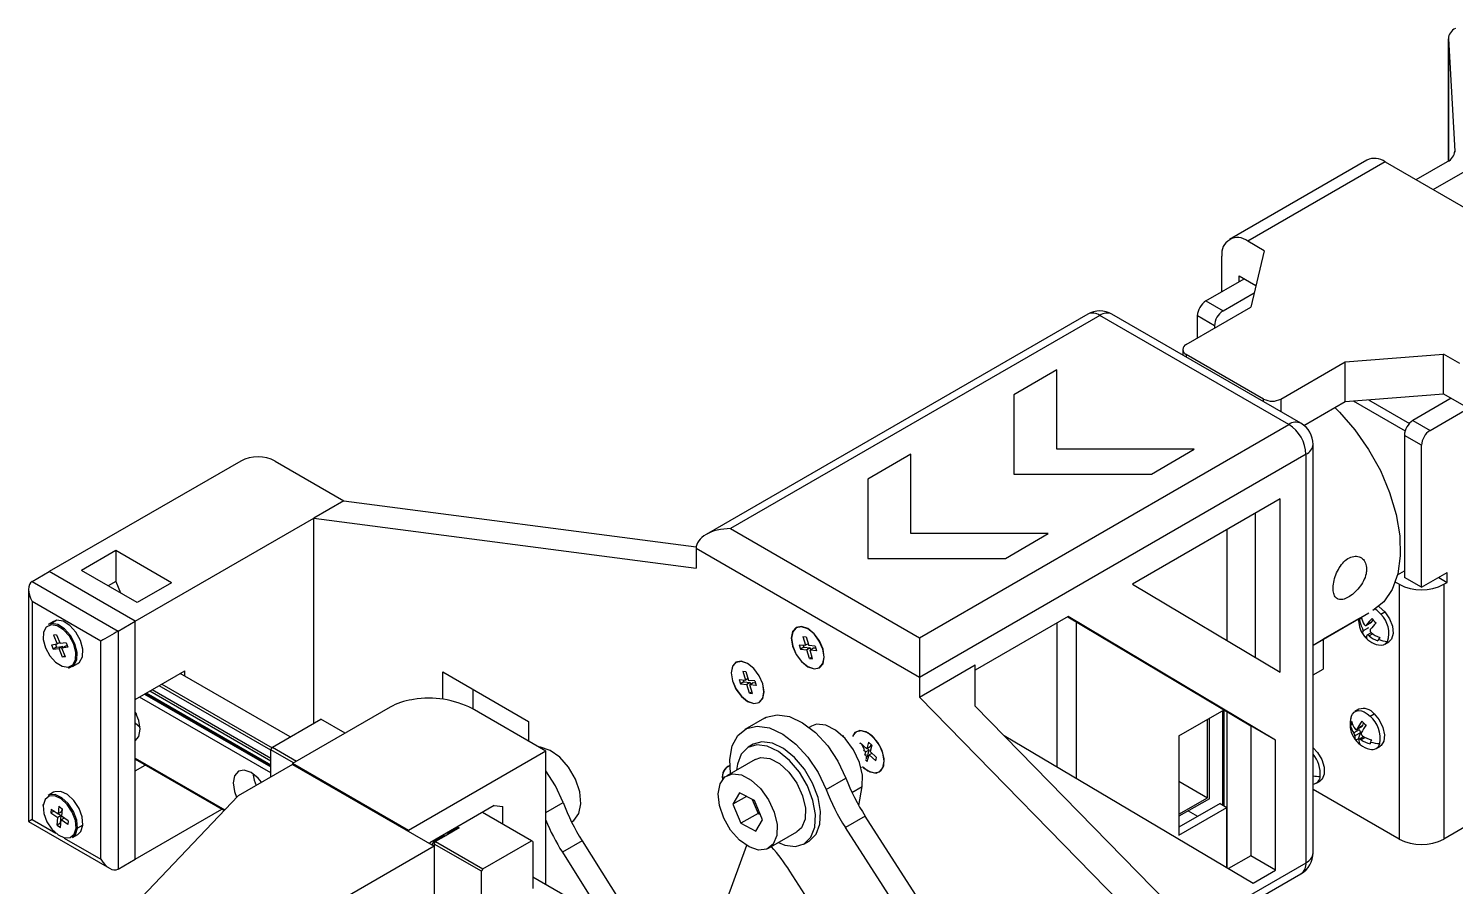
# Model space of a CAD drawing. Header units: millimetres. Extents: x 1241 to 2501, y 194 to 1085.
# Drawn here: x 1995.1 to 2112.6, y 816.5 to 887.1 of the extents above; entities that cross this region are included whole.
import ezdxf

# ---------------------------------------------------------------- set-up
doc = ezdxf.new("R2010")
doc.units = ezdxf.units.MM
doc.header["$LTSCALE"] = 3

msp = doc.modelspace()

# ---------------------------------------------------------------- linework, layer by layer
at = {"color": 7, "linetype": 'Continuous', "lineweight": 25}
for p, q in [((2111.995, 886.306), (2111.995, 876.213)), ((2111.997, 886.268), (2112.518, 877.03)), ((2105.297, 876.298), (2093.983, 869.767)), ((2106.797, 876.15), (2095.483, 869.618)), ((2106.797, 876.15), (2124.262, 866.067)), ((2109.343, 874.68), (2111.933, 876.175)), ((2110.757, 873.864), (2113.96, 875.713)), ((2096.844, 868.833), (2095.483, 869.618)), ((2093.362, 865.454), (2093.362, 868.393)), ((2096.844, 868.833), (2095.73, 864.169)), ((2092.04, 864.691), (2095.2, 866.516)), ((2094.776, 866.271), (2094.776, 866.761)), ((2094.776, 866.761), (2096.159, 865.962)), ((2092.04, 864.691), (2093.454, 863.875)), ((2093.454, 863.875), (2096.013, 865.352)), ((2082.307, 863.601), (2050.902, 845.471)), ((2083.307, 863.502), (2052.901, 845.949)), ((2098.863, 854.522), (2083.307, 863.502)), ((2099.863, 854.621), (2084.307, 863.601)), ((2090.427, 861.107), (2095.73, 864.169)), ((2092.747, 862.65), (2091.333, 863.467)), ((2091.333, 861.63), (2091.333, 863.467)), ((2092.747, 862.65), (2092.747, 862.447)), ((2090.134, 860.699), (2090.134, 860.237)), ((2096.791, 856.617), (2090.427, 860.291)), ((2103.509, 859.679), (2111.587, 860.322)), ((2112.948, 859.536), (2111.587, 860.322)), ((2111.587, 857.055), (2111.587, 860.322)), ((2079.771, 859.012), (2076.236, 856.971)), ((2079.771, 852.481), (2079.771, 859.012)), ((2098.205, 856.617), (2103.509, 859.679)), ((2103.509, 856.413), (2103.509, 859.679)), ((2076.236, 856.971), (2076.236, 850.44)), ((2100.111, 854.451), (2103.509, 856.413)), ((2103.509, 856.413), (2111.587, 857.055)), ((2104.168, 856.465), (2108.437, 854.001)), ((2105.411, 856.564), (2108.79, 854.613)), ((2112.241, 856.678), (2109.081, 854.854)), ((2111.587, 857.055), (2113.655, 855.861)), ((2110.495, 854.037), (2113.655, 855.861)), ((2068.458, 836.969), (2098.863, 854.522)), ((2109.081, 854.854), (2110.495, 854.037)), ((2100.863, 819.264), (2100.863, 852.889)), ((2109.788, 852.812), (2108.374, 853.629)), ((2108.374, 853.629), (2108.374, 841.936)), ((2109.788, 841.12), (2109.788, 852.812)), ((2067.751, 852.073), (2064.215, 850.031)), ((2067.751, 845.541), (2067.751, 852.073)), ((2100.278, 852.072), (2068.458, 833.703)), ((2091.085, 852.481), (2079.771, 852.481)), ((2087.55, 850.44), (2091.085, 852.481)), ((2100.278, 818.447), (2100.278, 852.072)), ((2012.596, 851.515), (1996.828, 842.412)), ((2015.425, 851.515), (2021.082, 848.249)), ((2076.236, 850.44), (2087.55, 850.44)), ((2064.215, 850.031), (2064.215, 843.5)), ((2021.082, 848.249), (2018.607, 846.82)), ((2021.082, 848.249), (2050.082, 844.45)), ((2098.156, 848.398), (2086.004, 841.383)), ((2098.156, 834.141), (2098.156, 848.398)), ((2096.106, 847.214), (2096.106, 835.363)), ((2003.899, 838.33), (2018.607, 846.82)), ((2018.607, 829.92), (2018.607, 846.82)), ((2018.607, 846.82), (2050.073, 842.698)), ((2052.901, 845.949), (2068.458, 836.969)), ((2093.772, 845.867), (2093.772, 836.754)), ((2079.064, 845.541), (2067.751, 845.541)), ((2075.529, 843.5), (2079.064, 845.541)), ((2002.32, 844.14), (1999.491, 842.507)), ((2006.892, 841.5), (2002.32, 844.14)), ((2002.32, 844.14), (2002.32, 841.608)), ((2050.073, 844.316), (2050.073, 842.698)), ((2068.458, 833.703), (2050.073, 844.316)), ((2064.215, 843.5), (2075.529, 843.5)), ((1995.414, 841.595), (1996.828, 842.412)), ((2003.899, 838.33), (1996.828, 842.412)), ((2004.064, 839.867), (1999.491, 842.507)), ((2107.814, 842.157), (2108.374, 842.48)), ((2109.788, 841.12), (2111.909, 842.344)), ((2111.909, 841.528), (2111.909, 842.344)), ((1995.414, 841.595), (2002.485, 837.513)), ((2002.32, 841.608), (2001.684, 841.241)), ((2002.32, 841.608), (2002.687, 840.662)), ((2006.892, 841.5), (2004.064, 839.867)), ((2086.004, 841.383), (2098.156, 834.141)), ((2107.95, 841.364), (2107.629, 841.55)), ((2107.95, 841.364), (2107.95, 820.396)), ((2109.788, 841.12), (2108.374, 841.936)), ((2111.202, 841.936), (2111.909, 841.528)), ((2111.627, 841.364), (2111.909, 841.528)), ((2111.627, 841.364), (2111.627, 820.396)), ((1995.121, 840.948), (1995.121, 821.829)), ((2001.07, 836.697), (1995.414, 839.962)), ((1995.414, 839.962), (1995.414, 821.998)), ((2080.705, 838.715), (2073.054, 834.298)), ((2080.672, 838.696), (2095.727, 829.726)), ((2097.777, 828.542), (2080.705, 838.715)), ((2106.443, 838.901), (2106.773, 839.091)), ((1997.186, 838.314), (1996.733, 838.053)), ((1997, 838.141), (1996.733, 838.053)), ((1997.453, 838.402), (1997, 838.141)), ((1997.453, 838.402), (1997.186, 838.314)), ((2002.485, 837.513), (2003.899, 838.33)), ((2002.485, 837.513), (2002.485, 817.916)), ((2003.899, 831.879), (2003.899, 838.33)), ((2003.899, 818.733), (2003.899, 838.33)), ((2079.771, 838.176), (2079.771, 826.34)), ((2081.398, 825.376), (2081.398, 838.264)), ((2104.613, 838.53), (2101.692, 836.843)), ((2104.857, 838.574), (2104.668, 838.465)), ((2105.422, 837.786), (2104.972, 837.526)), ((2105.205, 837.976), (2105.681, 838.251)), ((2105.707, 838.278), (2105.257, 838.018)), ((2105.707, 838.278), (2105.808, 838.452)), ((1996.998, 836.396), (1997.482, 836.455)), ((1996.998, 836.396), (1997.145, 836.032)), ((1997.431, 837.213), (1997.189, 837.183)), ((1997.189, 837.183), (1997.482, 836.455)), ((1997.331, 836.437), (1997.428, 836.196)), ((1997.431, 837.213), (1997.724, 836.485)), ((1997.688, 836.574), (1997.482, 836.455)), ((1998.208, 836.544), (1997.724, 836.485)), ((1998.208, 836.544), (1998.354, 836.18)), ((2001.07, 818.733), (2001.07, 836.697)), ((2058.558, 836.394), (2059.081, 836.343)), ((2058.558, 836.394), (2058.666, 836.03)), ((2058.864, 837.071), (2059.125, 837.046)), ((2058.864, 837.071), (2059.081, 836.343)), ((2058.899, 836.361), (2058.949, 836.193)), ((2059.297, 836.468), (2059.081, 836.343)), ((2059.125, 837.046), (2059.342, 836.317)), ((2068.458, 836.969), (2068.458, 833.703)), ((2100.863, 836.365), (2101.692, 836.843)), ((2101.692, 836.843), (2101.692, 834.393)), ((2105.653, 837.383), (2105.288, 837.172)), ((2106.762, 836.429), (2107.092, 836.619)), ((1997.428, 836.196), (1997.145, 836.032)), ((1997.145, 836.032), (1997.629, 836.091)), ((1997.428, 836.196), (1997.912, 836.255)), ((1997.912, 836.255), (1997.629, 836.091)), ((1997.922, 835.363), (1997.629, 836.091)), ((1998.153, 836.284), (1997.871, 836.121)), ((1998.354, 836.18), (1997.871, 836.121)), ((1998.164, 835.393), (1997.871, 836.121)), ((1997.947, 836.165), (1997.912, 836.255)), ((1998.128, 835.482), (1997.922, 835.363)), ((1998.164, 835.393), (1997.922, 835.363)), ((1998.305, 836.303), (1998.153, 836.284)), ((2058.949, 836.193), (2058.666, 836.03)), ((2058.666, 836.03), (2059.189, 835.978)), ((2058.949, 836.193), (2059.472, 836.142)), ((2059.472, 836.142), (2059.189, 835.978)), ((2059.406, 835.25), (2059.189, 835.978)), ((2059.864, 836.266), (2059.342, 836.317)), ((2059.622, 835.375), (2059.406, 835.25)), ((2059.406, 835.25), (2059.667, 835.224)), ((2059.733, 836.116), (2059.45, 835.953)), ((2059.667, 835.224), (2059.45, 835.953)), ((2059.973, 835.901), (2059.45, 835.953)), ((2059.517, 835.991), (2059.472, 836.142)), ((2059.914, 836.098), (2059.733, 836.116)), ((2059.864, 836.266), (2059.973, 835.901)), ((1998.733, 834.589), (1999.185, 834.85)), ((2003.899, 831.879), (2008, 834.246)), ((2016.662, 828.797), (2007.611, 834.022)), ((2008, 833.797), (2008, 834.246)), ((2029.213, 834.165), (2036.284, 830.083)), ((2029.213, 831.904), (2029.213, 834.165)), ((2053.914, 834.213), (2054.175, 834.187)), ((2053.914, 834.213), (2054.131, 833.484)), ((2054.175, 834.187), (2054.392, 833.459)), ((2068.458, 832.085), (2073.054, 834.738)), ((2073.054, 831.342), (2073.054, 834.738)), ((2100.863, 833.915), (2101.692, 834.393)), ((2053.608, 833.536), (2054.131, 833.484)), ((2053.608, 833.536), (2053.717, 833.172)), ((2053.999, 833.335), (2053.717, 833.172)), ((2053.717, 833.172), (2054.239, 833.12)), ((2053.95, 833.502), (2053.999, 833.335)), ((2053.999, 833.335), (2054.522, 833.283)), ((2054.347, 833.609), (2054.131, 833.484)), ((2054.522, 833.283), (2054.239, 833.12)), ((2054.456, 832.392), (2054.239, 833.12)), ((2054.915, 833.407), (2054.392, 833.459)), ((2054.783, 833.258), (2054.5, 833.094)), ((2054.717, 832.366), (2054.5, 833.094)), ((2055.023, 833.043), (2054.5, 833.094)), ((2054.567, 833.133), (2054.522, 833.283)), ((2054.964, 833.24), (2054.783, 833.258)), ((2054.915, 833.407), (2055.023, 833.043)), ((2068.458, 833.703), (2068.458, 832.085)), ((2015.071, 826.475), (2004.804, 832.402)), ((2015.071, 826.474), (2004.804, 832.401)), ((2026.814, 831.877), (2026.677, 831.856)), ((2031.688, 832.736), (2031.688, 831.104)), ((2054.672, 832.517), (2054.456, 832.392)), ((2054.456, 832.392), (2054.717, 832.366)), ((2099.924, 799.877), (2068.458, 832.085)), ((2003.899, 830.821), (2004.014, 830.655)), ((2024.884, 831.258), (2016.839, 826.614)), ((2037.699, 827.635), (2031.643, 831.13)), ((2102.399, 801.305), (2073.054, 831.342)), ((2089.812, 828.881), (2093.536, 831.031)), ((2093.411, 830.959), (2093.411, 823.211)), ((2093.552, 823.129), (2093.552, 831.022)), ((2093.772, 830.89), (2093.772, 818.039)), ((2104.635, 831.077), (2104.305, 830.886)), ((2105.553, 830.518), (2105.883, 830.708)), ((2003.899, 829.966), (2004.316, 829.605)), ((2015.191, 827.949), (2019.194, 830.259)), ((2021.173, 829.116), (2019.194, 830.259)), ((2036.284, 830.083), (2036.284, 828.451)), ((2055.704, 830.348), (2054.078, 829.409)), ((2059.57, 829.693), (2059.391, 829.59)), ((2092.179, 823.799), (2092.179, 830.248)), ((2092.321, 823.717), (2092.321, 830.329)), ((2097.777, 828.542), (2095.727, 829.726)), ((2095.727, 829.726), (2095.727, 819.004)), ((2104.108, 829.848), (2103.936, 829.749)), ((2104.659, 829.397), (2104.209, 829.138)), ((2104.432, 829.408), (2104.908, 829.683)), ((2104.943, 829.729), (2104.493, 829.469)), ((2104.943, 829.729), (2105.016, 829.954)), ((2054.778, 828.197), (2054.353, 827.952)), ((2062.197, 828.9), (2062.151, 828.874)), ((2063.553, 828.256), (2063.57, 828.318)), ((2063.57, 828.318), (2064.116, 827.832)), ((2063.726, 828.179), (2063.71, 828.169)), ((2064.263, 828.378), (2064.116, 827.832)), ((2064.263, 828.378), (2064.536, 828.135)), ((2064.536, 828.135), (2064.389, 827.589)), ((2064.456, 828.206), (2064.398, 827.996)), ((2075.421, 828.92), (2095.935, 816.757)), ((2089.812, 828.881), (2089.812, 820.716)), ((2097.777, 817.82), (2097.777, 828.542)), ((2104.751, 829.139), (2104.301, 828.879)), ((2104.591, 828.647), (2104.374, 828.522)), ((2104.591, 828.647), (2104.751, 829.139)), ((2104.648, 828.594), (2104.591, 828.647)), ((2104.958, 828.773), (2104.647, 828.593)), ((2003.899, 826.96), (2011.212, 822.738)), ((2015.071, 827.74), (2015.191, 827.949)), ((2016.931, 826.667), (2015.071, 827.74)), ((2015.071, 825.512), (2015.071, 827.74)), ((2015.191, 827.949), (2017.171, 826.806)), ((2037.699, 827.635), (2026.385, 821.103)), ((2037.699, 816.653), (2037.699, 827.635)), ((2054.928, 826.956), (2052.595, 825.609)), ((2063.844, 827.736), (2064.042, 827.56)), ((2063.974, 827.311), (2064.042, 827.56)), ((2064.325, 827.723), (2064.042, 827.56)), ((2064.177, 827.178), (2064.075, 827.119)), ((2064.398, 827.996), (2064.116, 827.832)), ((2064.167, 826.772), (2064.315, 827.317)), ((2064.168, 827.862), (2064.325, 827.723)), ((2064.177, 827.178), (2064.325, 827.723)), ((2064.177, 827.178), (2064.258, 827.106)), ((2064.545, 827.45), (2064.315, 827.317)), ((2064.861, 826.831), (2064.315, 827.317)), ((2064.935, 827.103), (2064.389, 827.589)), ((2064.861, 826.831), (2064.935, 827.103)), ((2106.055, 827.855), (2106.385, 828.045)), ((2003.899, 826), (2004.73, 826.48)), ((2003.899, 818.733), (2003.899, 826)), ((2016.839, 826.532), (2012.365, 823.949)), ((2026.385, 821.103), (2016.839, 826.614)), ((2016.839, 826.614), (2016.839, 826.532)), ((2016.839, 826.532), (2028.506, 819.797)), ((2063.651, 826.276), (2063.696, 826.302)), ((2063.774, 826.347), (2063.86, 826.266)), ((2064.005, 826.915), (2064.167, 826.772)), ((2060.775, 824.48), (2062.402, 825.419)), ((2063.465, 823.152), (2063.751, 824.724)), ((2089.812, 825.165), (2092.179, 823.799)), ((2101.105, 824.997), (2101.435, 825.187)), ((2120.162, 825.323), (2111.627, 820.396)), ((1997.186, 824.243), (1996.733, 823.981)), ((2012.365, 823.949), (1997.25, 808.064)), ((2053.658, 824.193), (2053.096, 823.26)), ((2054.211, 823.904), (2053.096, 823.26)), ((2054.881, 823.554), (2053.658, 824.193)), ((2054.688, 823.654), (2055.172, 822.505)), ((2055.543, 821.982), (2054.881, 823.554)), ((2089.812, 822.433), (2092.179, 823.799)), ((2092.321, 823.717), (2089.812, 822.269)), ((2107.95, 820.396), (2100.863, 824.486)), ((1996.986, 822.855), (1996.959, 822.545)), ((1997.219, 822.695), (1996.959, 822.545)), ((1996.959, 822.545), (1997.522, 822.158)), ((1996.986, 822.855), (1997.549, 822.468)), ((1997.805, 822.322), (1997.522, 822.158)), ((1997.603, 823.087), (1997.549, 822.468)), ((1997.832, 822.631), (1997.549, 822.468)), ((1997.572, 822.482), (1997.805, 822.322)), ((1997.603, 823.087), (1997.884, 822.894)), ((1997.751, 821.702), (1997.805, 822.322)), ((1997.884, 822.894), (1997.831, 822.275)), ((1998.394, 821.888), (1997.831, 822.275)), ((1997.856, 822.913), (1997.832, 822.631)), ((2003.899, 818.733), (2011.025, 822.846)), ((2033.456, 823.144), (2028.153, 820.082)), ((2036.518, 820.258), (2032.487, 822.585)), ((2033.456, 823.144), (2034.163, 823.081)), ((2034.163, 821.617), (2034.163, 823.081)), ((2053.096, 823.26), (2053.758, 821.688)), ((2055.172, 822.505), (2053.758, 821.688)), ((2055.172, 822.505), (2055.365, 822.404)), ((2063.993, 822.274), (2062.367, 821.335)), ((2074.121, 806.516), (2063.993, 822.274)), ((2093.199, 823.333), (2089.812, 821.378)), ((2089.812, 820.716), (2093.772, 823.002)), ((2090.586, 822.716), (2091.357, 822.27)), ((2093.199, 823.333), (2093.772, 823.002)), ((2093.772, 818.039), (2093.772, 823.002)), ((1995.121, 821.829), (2001.778, 817.986)), ((1997.469, 821.539), (1997.522, 822.158)), ((1997.751, 821.702), (1997.469, 821.539)), ((1997.469, 821.539), (1997.75, 821.346)), ((1997.75, 821.346), (1997.804, 821.965)), ((1997.751, 821.702), (1997.779, 821.683)), ((1998.063, 822.115), (1997.804, 821.965)), ((1998.367, 821.578), (1997.804, 821.965)), ((1998.394, 821.888), (1998.367, 821.578)), ((1999.593, 821.543), (1999.141, 821.282)), ((2026.385, 821.103), (2026.385, 821.022)), ((2030.557, 821.307), (2029.496, 820.695)), ((2029.669, 820.876), (2030.486, 821.348)), ((2030.415, 821.389), (2030.486, 821.348)), ((2030.486, 821.348), (2030.557, 821.307)), ((2039.82, 821.798), (2039.88, 821.832)), ((2053.758, 821.688), (2054.982, 821.049)), ((2054.982, 821.049), (2055.543, 821.982)), ((2070.481, 808.71), (2062.367, 821.335)), ((1998.733, 820.517), (1999.185, 820.778)), ((2028.153, 820.082), (2028.153, 820.001)), ((2028.33, 819.899), (2028.506, 820.205)), ((2028.436, 820.246), (2028.506, 820.205)), ((2028.506, 820.205), (2029.323, 820.676)), ((2028.506, 819.984), (2028.626, 820.193)), ((2032.395, 817.739), (2028.506, 819.984)), ((2028.506, 819.984), (2028.506, 819.797)), ((2029.496, 820.695), (2028.626, 820.193)), ((2028.626, 820.193), (2032.516, 817.948)), ((2029.252, 820.717), (2029.323, 820.676)), ((2029.669, 820.876), (2029.599, 820.917)), ((2032.516, 817.948), (2036.518, 820.258)), ((2036.638, 820.189), (2036.518, 820.258)), ((2036.638, 820.189), (2036.638, 816.326)), ((2040.689, 820.244), (2039.062, 819.305)), ((2040.689, 820.244), (2045.935, 811.898)), ((2056.045, 819.633), (2058.378, 820.98)), ((2058.953, 819.984), (2059.377, 820.229)), ((2002.485, 817.916), (2003.899, 818.733)), ((2028.506, 819.797), (2018.607, 814.082)), ((2028.506, 819.797), (2028.506, 801.833)), ((2039.062, 819.305), (2042.456, 813.907)), ((2054.23, 819.858), (2052.536, 815.28)), ((2095.727, 819.004), (2093.912, 817.956)), ((2097.777, 817.82), (2095.727, 819.004)), ((2032.516, 817.948), (2032.395, 817.739)), ((2032.395, 804.299), (2032.395, 817.739)), ((2063.795, 808.41), (2057.795, 817.745)), ((2091.349, 812.616), (2099.863, 817.531)), ((2095.935, 816.757), (2097.777, 817.82)), ((2055.906, 806.142), (2036.638, 817.265))]:
    msp.add_line(p, q, dxfattribs=at)
at = {"color": 8, "linetype": 'Continuous', "lineweight": 25}
for p, q in [((2111.997, 876.214), (2111.997, 886.268)), ((2112.518, 877.03), (2112.518, 876.954)), ((2090.427, 860.291), (2090.427, 860.068)), ((2096.791, 856.394), (2096.791, 856.617)), ((2098.205, 856.617), (2098.205, 855.578)), ((2100.863, 836.366), (2105.456, 839.017)), ((2105.718, 837.263), (2105.477, 837.124)), ((2015.071, 827.712), (2005.876, 833.02)), ((2006.084, 833.141), (2015.163, 827.899)), ((2015.071, 825.837), (2004.252, 832.083)), ((2004.677, 832.328), (2015.071, 826.327)), ((2015.071, 826.407), (2004.746, 832.368)), ((2015.071, 826.812), (2005.097, 832.57)), ((2015.071, 826.815), (2005.099, 832.572)), ((2005.308, 832.692), (2015.071, 827.056)), ((2105.15, 828.759), (2104.815, 828.566)), ((2003.899, 827.061), (2011.274, 822.803)), ((2062.905, 824.236), (2063.751, 824.724)), ((2037.699, 822.574), (2039.131, 823.401)), ((1995.414, 821.998), (1997.359, 820.875)), ((1998.056, 820.473), (2001.07, 818.733)), ((2090.926, 813.049), (2100.278, 818.447))]:
    msp.add_line(p, q, dxfattribs=at)
at = {"color": 7, "linetype": 'Continuous', "lineweight": 25, "flags": 128}
for points in [[(2102.648, 855.916), (2103.036, 855.535), (2104.302, 854.092), (2105.435, 852.474), (2106.4, 850.734), (2107.165, 848.927), (2107.704, 847.114), (2107.999, 845.354), (2108.042, 843.704), (2107.83, 842.22), (2107.37, 840.948), (2106.679, 839.931), (2105.778, 839.203)], [(2106.262, 839.537), (2106.307, 839.508), (2106.773, 839.091)], [(2106.773, 839.091), (2107.154, 838.529), (2107.392, 837.906), (2107.451, 837.318), (2107.323, 836.855), (2107.092, 836.619)], [(1996.973, 838.035), (1996.582, 837.848), (1996.358, 837.423), (1996.334, 836.826), (1996.515, 836.146), (1996.873, 835.489), (1997.353, 834.953), (1997.882, 834.62), (1998.38, 834.541)], [(1998.38, 834.541), (1998.771, 834.728), (1998.995, 835.153), (1999.018, 835.751), (1998.838, 836.43), (1998.48, 837.088), (1998, 837.624), (1997.471, 837.956), (1996.973, 838.035)], [(1998.466, 834.501), (1998.873, 834.696), (1999.106, 835.138), (1999.131, 835.761), (1998.943, 836.469), (1998.57, 837.154), (1998.07, 837.712), (1997.519, 838.059), (1997, 838.141)], [(1999.185, 834.85), (1999.325, 834.957), (1999.559, 835.4), (1999.583, 836.022), (1999.395, 836.73), (1999.023, 837.415), (1998.523, 837.973), (1997.971, 838.32), (1997.453, 838.402)], [(2060.519, 836.024), (2060.225, 836.703), (2059.784, 837.297), (2059.265, 837.716), (2058.745, 837.896), (2058.305, 837.81), (2058.011, 837.471), (2057.908, 836.931), (2058.011, 836.271)], [(2060.609, 835.372), (2060.507, 836.025), (2060.215, 836.696), (2059.78, 837.284), (2059.265, 837.699), (2058.751, 837.878), (2058.315, 837.793), (2058.024, 837.458), (2057.922, 836.923), (2058.024, 836.271), (2058.315, 835.599), (2058.751, 835.011), (2059.265, 834.596), (2059.78, 834.418), (2060.215, 834.502), (2060.507, 834.837), (2060.609, 835.372)], [(2105.681, 838.251), (2105.692, 838.259), (2105.707, 838.278)], [(2058.011, 836.271), (2058.306, 835.593), (2058.746, 834.999), (2059.266, 834.58), (2059.785, 834.399), (2060.226, 834.485), (2060.52, 834.824), (2060.623, 835.365), (2060.519, 836.024)], [(2055.57, 833.166), (2055.275, 833.844), (2054.835, 834.438), (2054.315, 834.857), (2053.796, 835.038), (2053.355, 834.952), (2053.061, 834.613), (2052.958, 834.073), (2053.062, 833.413)], [(2055.659, 832.514), (2055.557, 833.167), (2055.266, 833.838), (2054.83, 834.426), (2054.316, 834.841), (2053.801, 835.02), (2053.366, 834.935), (2053.074, 834.6), (2052.972, 834.065), (2053.074, 833.412), (2053.366, 832.741), (2053.801, 832.153), (2054.316, 831.738), (2054.83, 831.559), (2055.266, 831.644), (2055.557, 831.979), (2055.659, 832.514)], [(2053.062, 833.413), (2053.356, 832.734), (2053.797, 832.14), (2054.316, 831.721), (2054.836, 831.541), (2055.276, 831.627), (2055.57, 831.966), (2055.673, 832.506), (2055.57, 833.166)], [(2003.888, 828.468), (2003.888, 828.468), (2004.21, 828.838), (2004.323, 829.429), (2004.21, 830.151), (2003.899, 830.874)], [(2055.704, 830.348), (2055.845, 830.422), (2056.735, 830.628), (2057.754, 830.475), (2058.836, 829.972), (2059.909, 829.154), (2060.903, 828.073), (2061.752, 826.8), (2062.402, 825.419)], [(2104, 830.482), (2104.096, 830.685), (2104.233, 830.837), (2104.406, 830.932), (2104.61, 830.968), (2104.835, 830.942), (2105.073, 830.856), (2105.316, 830.713), (2105.553, 830.518)], [(2105.883, 830.708), (2106.306, 830.195), (2106.608, 829.586), (2106.743, 828.973), (2106.69, 828.449), (2106.458, 828.095), (2106.385, 828.045)], [(2052.898, 825.784), (2052.843, 826.956), (2053.047, 828.07), (2053.516, 828.932), (2054.219, 829.483), (2055.109, 829.689), (2056.128, 829.536), (2057.21, 829.034), (2058.282, 828.215), (2059.276, 827.134), (2060.126, 825.861), (2060.775, 824.48)], [(2063.751, 824.724), (2063.769, 825.659), (2063.519, 826.703), (2063.029, 827.744), (2062.351, 828.666), (2061.56, 829.368), (2060.743, 829.774), (2059.99, 829.84), (2059.57, 829.693)], [(2064.57, 828.883), (2064.041, 829.23), (2063.539, 829.324), (2063.14, 829.153), (2062.934, 828.833)], [(2065.559, 826.799), (2065.456, 827.452), (2065.165, 828.123), (2064.729, 828.711), (2064.215, 829.126), (2063.701, 829.305), (2063.265, 829.22), (2062.974, 828.885), (2062.949, 828.824)], [(2056.857, 820.102), (2057.38, 819.887), (2058.244, 819.773), (2058.979, 819.999), (2059.525, 820.547), (2059.839, 821.371), (2059.895, 822.406), (2059.688, 823.568), (2059.235, 824.762), (2058.573, 825.891), (2057.756, 826.865), (2056.849, 827.604), (2055.926, 828.049), (2055.063, 828.163), (2054.328, 827.937), (2053.781, 827.389), (2053.467, 826.565), (2053.407, 826.078)], [(2059.377, 820.229), (2059.403, 820.244), (2059.95, 820.792), (2060.263, 821.616), (2060.319, 822.651), (2060.112, 823.813), (2059.66, 825.007), (2058.998, 826.136), (2058.18, 827.11), (2057.273, 827.849), (2056.351, 828.294), (2055.487, 828.408), (2054.778, 828.197)], [(2063.673, 828.226), (2063.731, 828.136), (2063.915, 827.776)], [(2063.86, 826.266), (2064.389, 825.919), (2064.891, 825.825), (2065.29, 825.996), (2065.526, 826.408), (2065.562, 826.998), (2065.393, 827.675), (2065.044, 828.337), (2064.57, 828.883)], [(2038.049, 827.696), (2037.263, 827.957), (2037.12, 827.969)], [(2039.88, 821.832), (2040.02, 821.928), (2040.43, 822.489), (2040.593, 823.303), (2040.492, 824.282), (2040.137, 825.318), (2039.568, 826.301), (2038.846, 827.123), (2038.049, 827.696)], [(2054.928, 826.956), (2055.392, 827.108), (2056.139, 827.019), (2056.941, 826.6), (2057.712, 825.895), (2058.368, 824.982), (2058.839, 823.959), (2059.072, 822.937), (2059.044, 822.026), (2058.756, 821.326), (2058.378, 820.98)], [(2064.045, 827.352), (2064.077, 827.088), (2064.076, 826.967)], [(2100.863, 827.913), (2101.229, 827.519), (2101.577, 826.931), (2101.77, 826.308), (2101.778, 825.746), (2101.601, 825.329), (2101.435, 825.187)], [(2013.445, 825.878), (2012.877, 826.076), (2012.395, 825.982), (2012.073, 825.611), (2011.96, 825.021), (2012.073, 824.299), (2012.252, 823.831)], [(2014.302, 825.068), (2014.013, 825.419), (2013.445, 825.878)], [(2013.594, 825.783), (2013.699, 825.238), (2013.859, 824.812)], [(2039.131, 823.401), (2038.496, 824.786), (2037.699, 826.016)], [(2054.435, 819.741), (2053.638, 820.31), (2052.914, 821.13), (2052.343, 822.112), (2051.986, 823.149), (2051.882, 824.128), (2052.042, 824.944), (2052.449, 825.509), (2053.059, 825.76), (2053.805, 825.672), (2054.607, 825.252), (2055.378, 824.548), (2056.035, 823.635), (2056.505, 822.612), (2056.739, 821.59), (2056.71, 820.679), (2056.423, 819.979), (2055.907, 819.566), (2055.22, 819.483), (2054.435, 819.741)], [(2063.778, 826.36), (2064.215, 826.023), (2064.729, 825.844), (2065.165, 825.929), (2065.456, 826.264), (2065.559, 826.799)], [(1999.028, 821.288), (1998.974, 821.927), (1998.723, 822.611), (1998.312, 823.234), (1997.805, 823.703), (1997.278, 823.945), (1996.812, 823.924), (1996.477, 823.643), (1996.325, 823.145)], [(1999.141, 821.282), (1999.085, 821.948), (1998.823, 822.66), (1998.396, 823.309), (1997.867, 823.798), (1997.318, 824.05), (1996.832, 824.028), (1996.733, 823.981)], [(1999.593, 821.543), (1999.537, 822.209), (1999.276, 822.921), (1998.848, 823.571), (1998.32, 824.059), (1997.771, 824.311), (1997.285, 824.289), (1997.186, 824.243)], [(1996.325, 823.145), (1996.378, 822.506), (1996.63, 821.822), (1997.04, 821.199), (1997.548, 820.73), (1998.075, 820.488), (1998.541, 820.509), (1998.876, 820.79), (1999.028, 821.288)], [(1998.733, 820.517), (1998.982, 820.763), (1999.141, 821.282)], [(1999.185, 820.778), (1999.435, 821.024), (1999.593, 821.543)]]:
    msp.add_lwpolyline(points, dxfattribs=at)
at = {"color": 7, "linetype": 'Continuous', "lineweight": 25}
for centre, radius, start, end in [((2112.98, 886.222), 0.985, 113.90399, 177.29693), ((2105.918, 874.923), 1.509, 54.38242, 114.30712), ((2111.534, 877.076), 0.985, 293.89617, 357.34649), ((2094.655, 868.603), 1.31, 50.79671, 189.21404), ((2092.868, 863.397), 1.537, 122.60548, 177.39452), ((2083.307, 861.869), 2, 60.00269, 119.99731), ((2094.282, 862.58), 1.537, 122.60548, 177.39452), ((2090.582, 860.699), 0.437, 110.78342, 249.21658), ((2097.498, 857.982), 1.537, 242.60967, 297.39033), ((2097.207, 851.933), 3.074, 2.60548, 57.39452), ((2098.863, 852.889), 2, 0, 60.00269), ((2109.909, 853.559), 1.537, 122.60548, 177.39452), ((2111.323, 852.743), 1.537, 122.60548, 177.39452), ((2014.011, 848.785), 3.074, 62.60967, 117.39033), ((2109.788, 844.913), 3.996, 242.60967, 297.39033), ((2104.743, 837.472), 2.22, 40.06562, 56.55998), ((2104.909, 837.337), 2.19, 342.10563, 45.55511), ((1997.051, 838.071), 0.0858, 126.10197, 204.90741), ((2106.717, 838.423), 2.107, 177.10347, 214.16009), ((2105.865, 837.93), 1.311, 149.58802, 155.94165), ((2106.513, 838.732), 1.864, 188.24323, 210.64239), ((2106.691, 839.014), 1.885, 190.81285, 210.5778), ((2105.254, 837.383), 0.317, 153.16348, 204.70327), ((2109.611, 834.727), 5.458, 135.35645, 142.91771), ((2109.927, 834.362), 5.458, 135.35645, 142.91771), ((2107.399, 839.687), 2.014, 213.94014, 227.72367), ((2106.637, 838.375), 2.014, 213.94014, 227.72367), ((2106.717, 838.423), 2.107, 214.16009, 256.97241), ((2105.57, 837.018), 0.317, 153.16348, 204.70327), ((2107.173, 839.209), 2.688, 230.87616, 248.40645), ((2107.332, 839.482), 2.688, 230.87616, 248.40645), ((2107.382, 836.175), 1.311, 149.58802, 155.94165), ((2106.423, 837.014), 0.668, 254.30683, 328.48816), ((2108.095, 835.761), 2.136, 145.09226, 149.6802), ((2107.186, 839.153), 2.496, 247.99942, 265.5746), ((1998.439, 834.557), 0.0618, 194.87181, 295.0286), ((2027.4, 826.699), 5.208, 97.97733, 118.88884), ((2028.116, 824.313), 7.675, 62.64283, 99.7711), ((2106.01, 829.85), 2.107, 163.02221, 256.97241), ((2105.126, 830.146), 1.175, 163.38814, 191.8613), ((2105.009, 830.046), 1.097, 37.1637, 109.94036), ((2103.936, 828.666), 2.458, 350.45099, 48.86158), ((2105.146, 829.519), 1.232, 161.74109, 169.26422), ((2105.478, 830.071), 1.576, 191.80451, 216.31771), ((2105.691, 829.341), 1.805, 155.98111, 161.81062), ((2105.585, 830.399), 1.576, 191.80451, 216.31771), ((2108.097, 827.645), 4.039, 142.65195, 153.14965), ((2104.474, 829.186), 0.281, 350.45099, 48.86158), ((2108.434, 827.327), 4.039, 142.65195, 153.14965), ((2106.345, 831.307), 1.897, 219.68866, 233.71256), ((2104.867, 829.75), 0.0784, 301.29016, 344.58022), ((2104.794, 828.794), 0.5, 170.1767, 212.93103), ((2105.834, 829.734), 1.897, 219.68866, 233.71256), ((2105.131, 828.476), 0.5, 170.1767, 212.93103), ((2106.357, 830.925), 2.819, 236.84627, 253.44963), ((2106.463, 831.253), 2.819, 236.84627, 253.44963), ((2105.72, 828.434), 0.664, 253.8493, 344.65974), ((2106.764, 827.994), 1.232, 161.74109, 169.26422), ((2107.31, 827.817), 1.805, 155.98111, 161.81062), ((2106.412, 831.06), 2.802, 253.02755, 268.93101), ((2098.99, 825.769), 2.467, 355.03733, 40.60596), ((2053.197, 825.553), 0.967, 111.51252, 194.03073), ((2053.203, 825.549), 0.956, 112.93309, 193.00987), ((2078.337, 831.507), 17.058, 200.90947, 212.77002), ((2100.765, 825.596), 0.685, 278.28232, 356.56483), ((2055.07, 829.303), 16.997, 200.32007, 212.20906), ((2076.71, 830.568), 17.058, 200.90947, 212.77002), ((1996.342, 823.181), 0.0394, 114.90524, 244.68591), ((1999.09, 821.383), 0.114, 237.18432, 296.68639), ((2053.522, 828.408), 17.087, 202.17034, 212.19258), ((2029.393, 820.839), 0.177, 246.61329, 305.47209), ((2029.23, 821.122), 0.503, 301.92321, 330.80122), ((2109.788, 823.944), 3.996, 242.60967, 297.39033), ((2043.908, 808.845), 16.494, 32.65565, 41.45205), ((2098.863, 819.264), 2, 299.99731, 0)]:
    msp.add_arc(centre, radius, start, end, dxfattribs=at)
at = {"color": 8, "linetype": 'Continuous', "lineweight": 25}
for centre, radius, start, end in [((2082.721, 862.684), 1.006, 54.38242, 114.30712), ((2083.893, 862.684), 1.006, 65.69288, 125.61758), ((2099.449, 853.704), 1.006, 65.69288, 125.61758), ((2099.862, 852.988), 1.006, 294.37466, 354.3052), ((2101.344, 828.619), 3.065, 260.9747, 271.94377), ((2099.862, 819.363), 1.006, 294.37466, 354.3052), ((2099.326, 818.326), 0.959, 304.05635, 7.25583)]:
    msp.add_arc(centre, radius, start, end, dxfattribs=at)
at = {"color": 7, "linetype": 'Continuous', "lineweight": 25}
for centre, major_axis, ratio, start_param, end_param in [((2052.901, 844.316), (2.828, 0), 0.5773815, 1.5707963, 3.1415927), ((1996.121, 840.37), (-0.707, 1.225), 0.5773346, 6.2831447, 7.853941), ((2001.778, 837.105), (1, 0.577), 0.0000704, 0.7853575, 2.3561539), ((1996.121, 822.407), (1, 0.577), 0.0000704, 2.3561539, 3.141552), ((2001.778, 819.141), (-0.707, 1.225), 0.5773346, 1.5707557, 3.141552)]:
    msp.add_ellipse(centre, major_axis=major_axis, ratio=ratio, start_param=start_param, end_param=end_param, dxfattribs=at)
for points, knots in [([(2105.27, 842.63), (2105.252, 842.801), (2105.217, 843.141), (2104.945, 843.502), (2104.556, 843.691), (2104.089, 843.669), (2103.614, 843.433), (2103.187, 843.014), (2102.845, 842.462), (2102.61, 841.839), (2102.499, 841.225), (2102.517, 840.699), (2102.66, 840.316), (2102.923, 840.109), (2103.294, 840.096), (2103.741, 840.273), (2104.217, 840.615), (2104.666, 841.084), (2105.027, 841.638), (2105.237, 842.178), (2105.26, 842.497), (2105.27, 842.63)], [0, 0, 0, 0, 0.0531194, 0.1062192, 0.1598286, 0.2138071, 0.2672208, 0.3200143, 0.3730994, 0.4269281, 0.4808042, 0.5339658, 0.5867671, 0.6400948, 0.6940462, 0.7477452, 0.8006864, 0.853556, 0.9071397, 0.9611209, 1, 1, 1, 1]), ([(2104.972, 837.526), (2104.974, 837.54), (2104.979, 837.562), (2104.974, 837.604), (2104.967, 837.638), (2104.957, 837.675), (2104.939, 837.725), (2104.921, 837.759), (2104.909, 837.782)], [0, 0, 0, 0, 0.2501821, 0.3759168, 0.4997537, 0.6235029, 0.7495628, 1, 1, 1, 1]), ([(2105.067, 838.055), (2105.081, 838.035), (2105.102, 838.006), (2105.136, 837.984), (2105.163, 837.975), (2105.189, 837.974), (2105.223, 837.983), (2105.244, 838.004), (2105.257, 838.018)], [0, 0, 0, 0, 0.2501821, 0.37601, 0.4997529, 0.6235961, 0.7495628, 1, 1, 1, 1]), ([(2105.573, 837.652), (2105.563, 837.634), (2105.548, 837.606), (2105.546, 837.56), (2105.551, 837.525), (2105.564, 837.489), (2105.588, 837.443), (2105.617, 837.415), (2105.636, 837.397)], [0, 0, 0, 0, 0.2501821, 0.3759168, 0.4997537, 0.6235029, 0.7495628, 1, 1, 1, 1]), ([(2105.477, 837.124), (2105.457, 837.139), (2105.425, 837.162), (2105.384, 837.18), (2105.356, 837.189), (2105.332, 837.191), (2105.304, 837.186), (2105.294, 837.171), (2105.288, 837.161)], [0, 0, 0, 0, 0.2501821, 0.37601, 0.4997529, 0.6235961, 0.7495628, 1, 1, 1, 1]), ([(2104.315, 829.465), (2104.33, 829.449), (2104.352, 829.424), (2104.385, 829.409), (2104.41, 829.405), (2104.435, 829.41), (2104.465, 829.426), (2104.482, 829.452), (2104.493, 829.469)], [0, 0, 0, 0, 0.2501821, 0.37601, 0.4997529, 0.6235961, 0.7495628, 1, 1, 1, 1]), ([(2104.301, 828.879), (2104.301, 828.896), (2104.301, 828.922), (2104.29, 828.966), (2104.279, 829.002), (2104.265, 829.038), (2104.242, 829.086), (2104.222, 829.117), (2104.209, 829.138)], [0, 0, 0, 0, 0.2501821, 0.3759168, 0.4997537, 0.6235029, 0.7495628, 1, 1, 1, 1]), ([(2104.815, 828.566), (2104.794, 828.578), (2104.761, 828.597), (2104.721, 828.608), (2104.694, 828.611), (2104.672, 828.607), (2104.648, 828.595), (2104.642, 828.575), (2104.638, 828.562)], [0, 0, 0, 0, 0.2501821, 0.37600998, 0.49975291, 0.62359609, 0.74956278, 1, 1, 1, 1]), ([(2104.83, 829.152), (2104.823, 829.131), (2104.812, 829.099), (2104.816, 829.051), (2104.825, 829.014), (2104.841, 828.979), (2104.871, 828.935), (2104.902, 828.91), (2104.922, 828.894)], [0, 0, 0, 0, 0.2501821, 0.3759168, 0.4997537, 0.6235029, 0.7495628, 1, 1, 1, 1])]:
    msp.add_open_spline(points, degree=3, knots=knots, dxfattribs=at)

doc.saveas('drawing.dxf')
